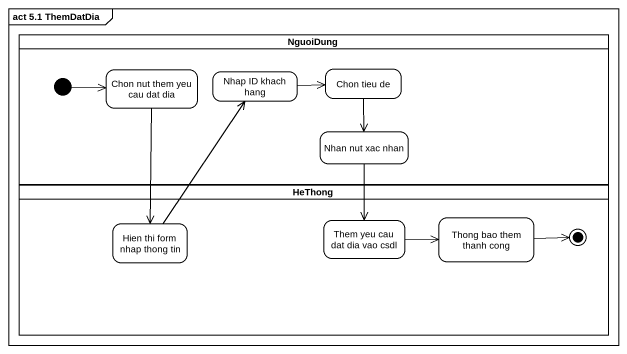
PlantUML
@startuml
mainframe act 5.1 ThemDatDia
hide empty description
state NguoiDung <<partition>> {
  state "Chon nut them yeu cau dat dia" as Chon_nut_them_yeu_cau_dat
  state "Nhap ID khach hang" as Nhap_ID_khach_hang
  state "Chon tieu de" as Chon_tieu_de
  state "Nhan nut xac nhan" as Nhan_nut_xac_nhan
  [*] -right-> Chon_nut_them_yeu_cau_dat
}
state HeThong <<partition>> {
  state "Hien thi form nhap thong tin" as Hien_thi_form_nhap_thong_tin
  state "Them yeu cau dat dia vao csdl" as Them_yeu_cau_dat_dia_vao
  state "Thong bao them thanh cong" as Thong_bao_them_thanh_cong
  Thong_bao_them_thanh_cong -right-> [*]
}
Chon_nut_them_yeu_cau_dat --> Hien_thi_form_nhap_thong_tin
Nhap_ID_khach_hang -right-> Chon_tieu_de
Chon_tieu_de --> Nhan_nut_xac_nhan
Nhan_nut_xac_nhan --> Them_yeu_cau_dat_dia_vao
Hien_thi_form_nhap_thong_tin -up-> Nhap_ID_khach_hang
Them_yeu_cau_dat_dia_vao -right-> Thong_bao_them_thanh_cong
@enduml
